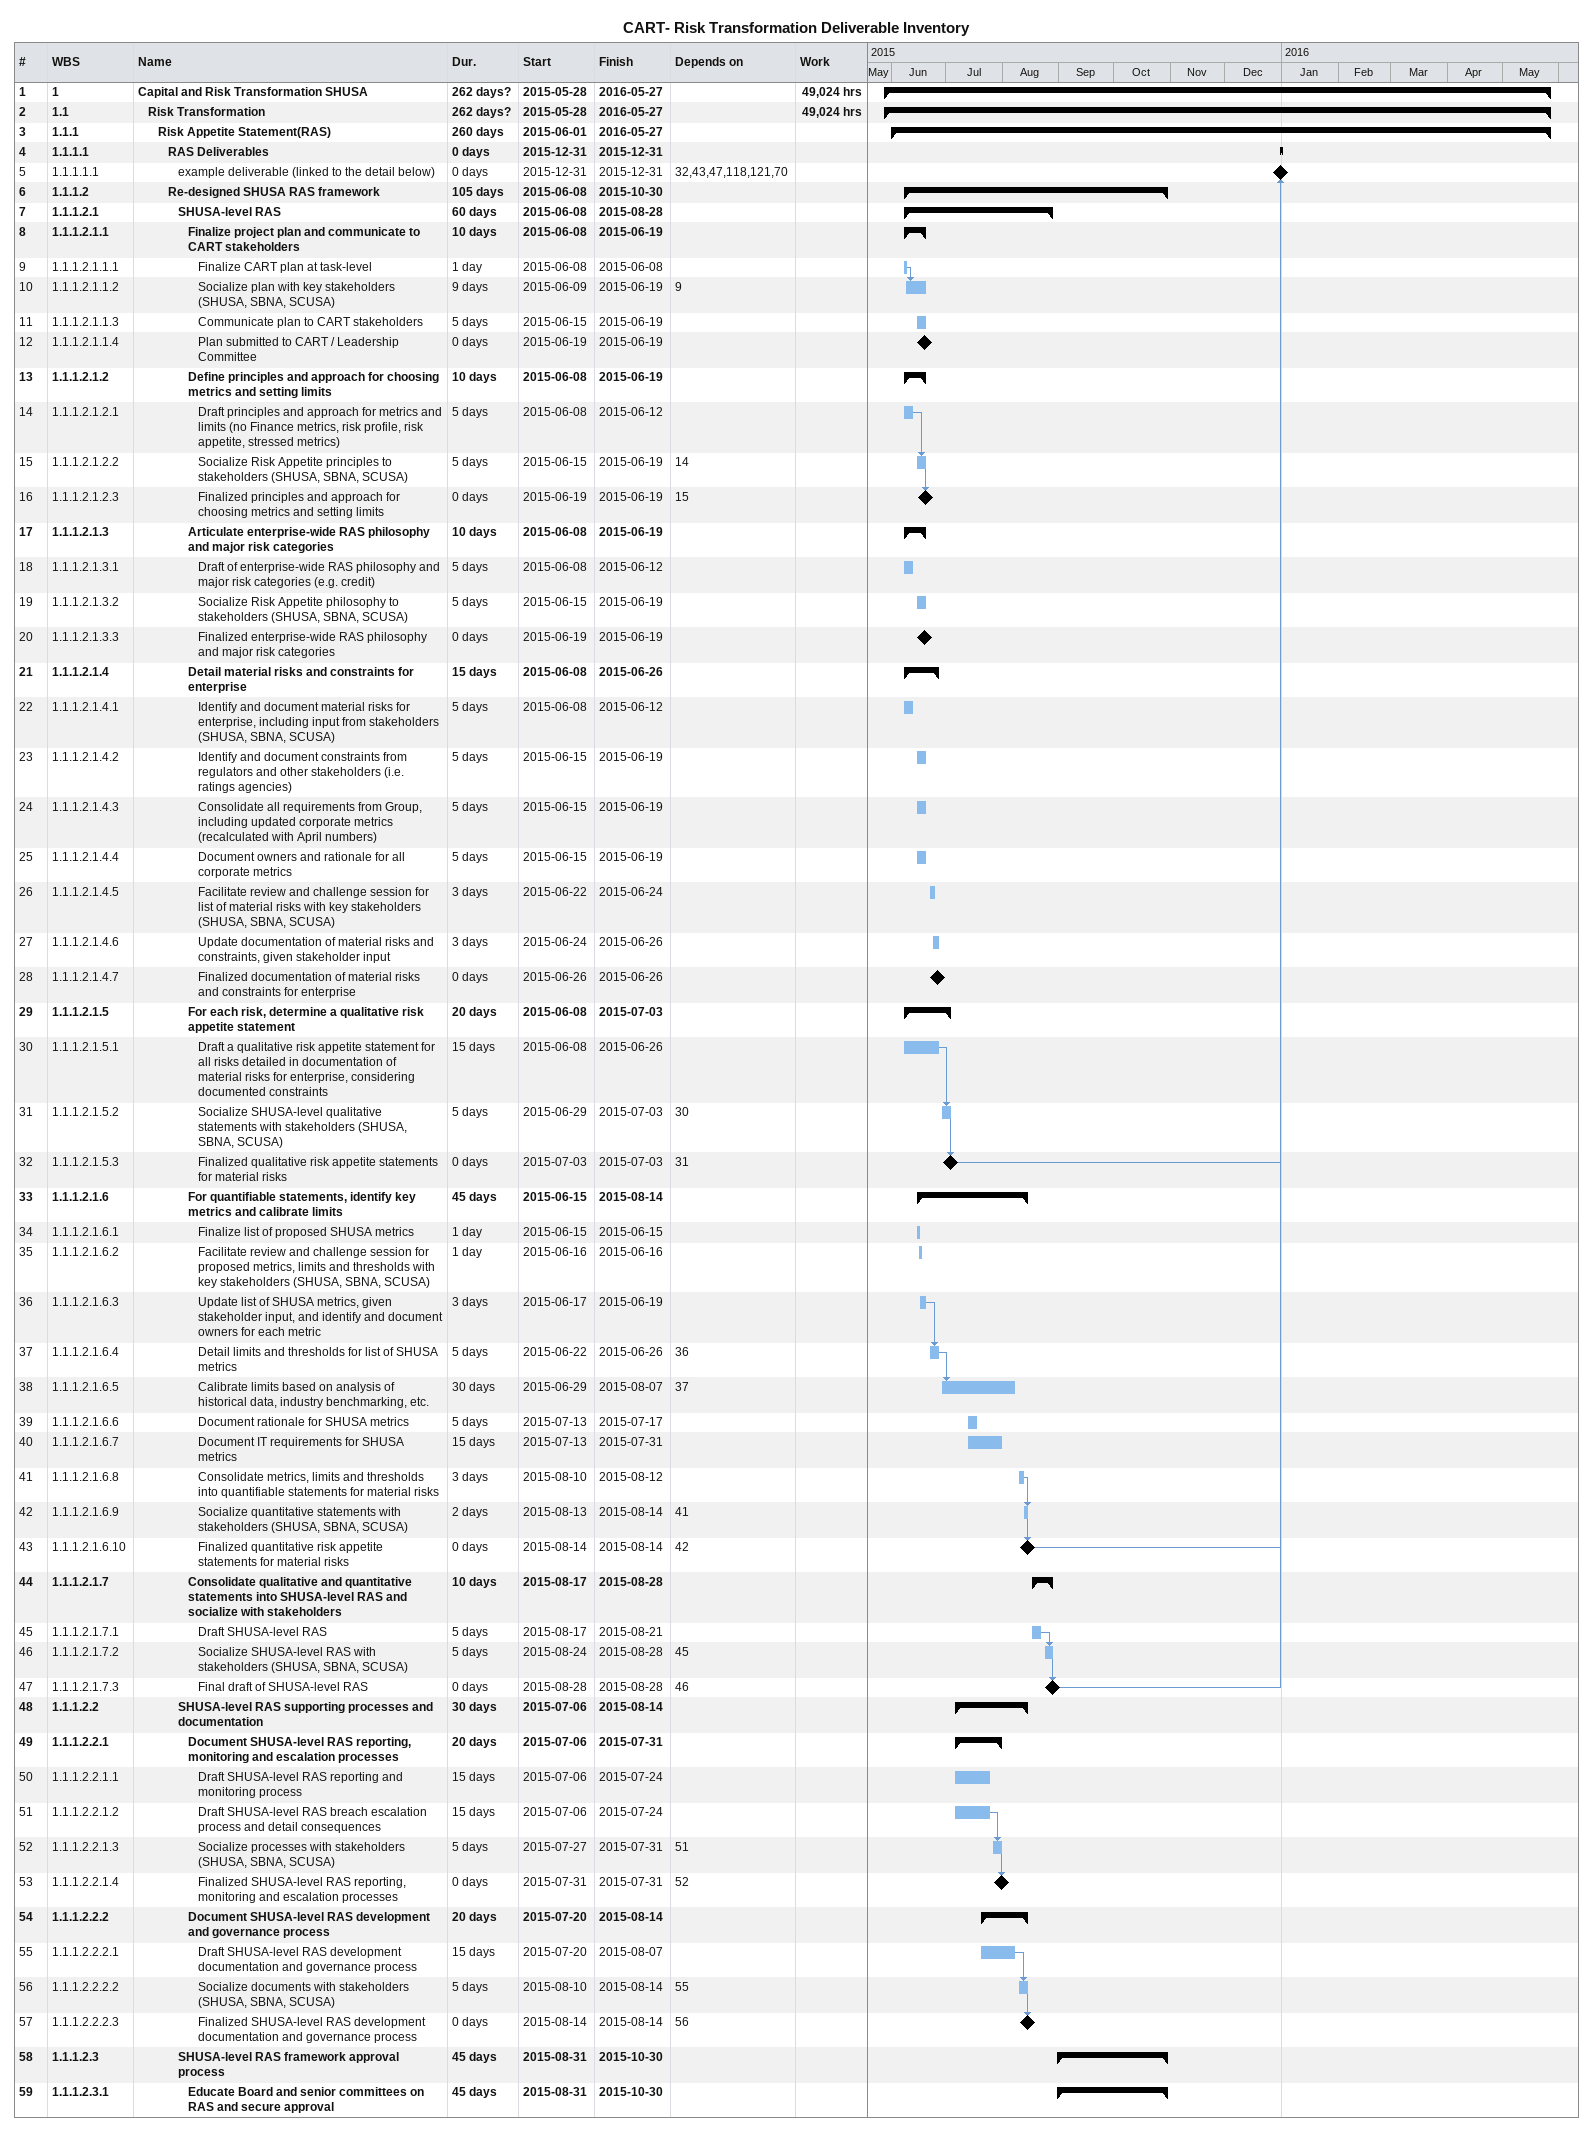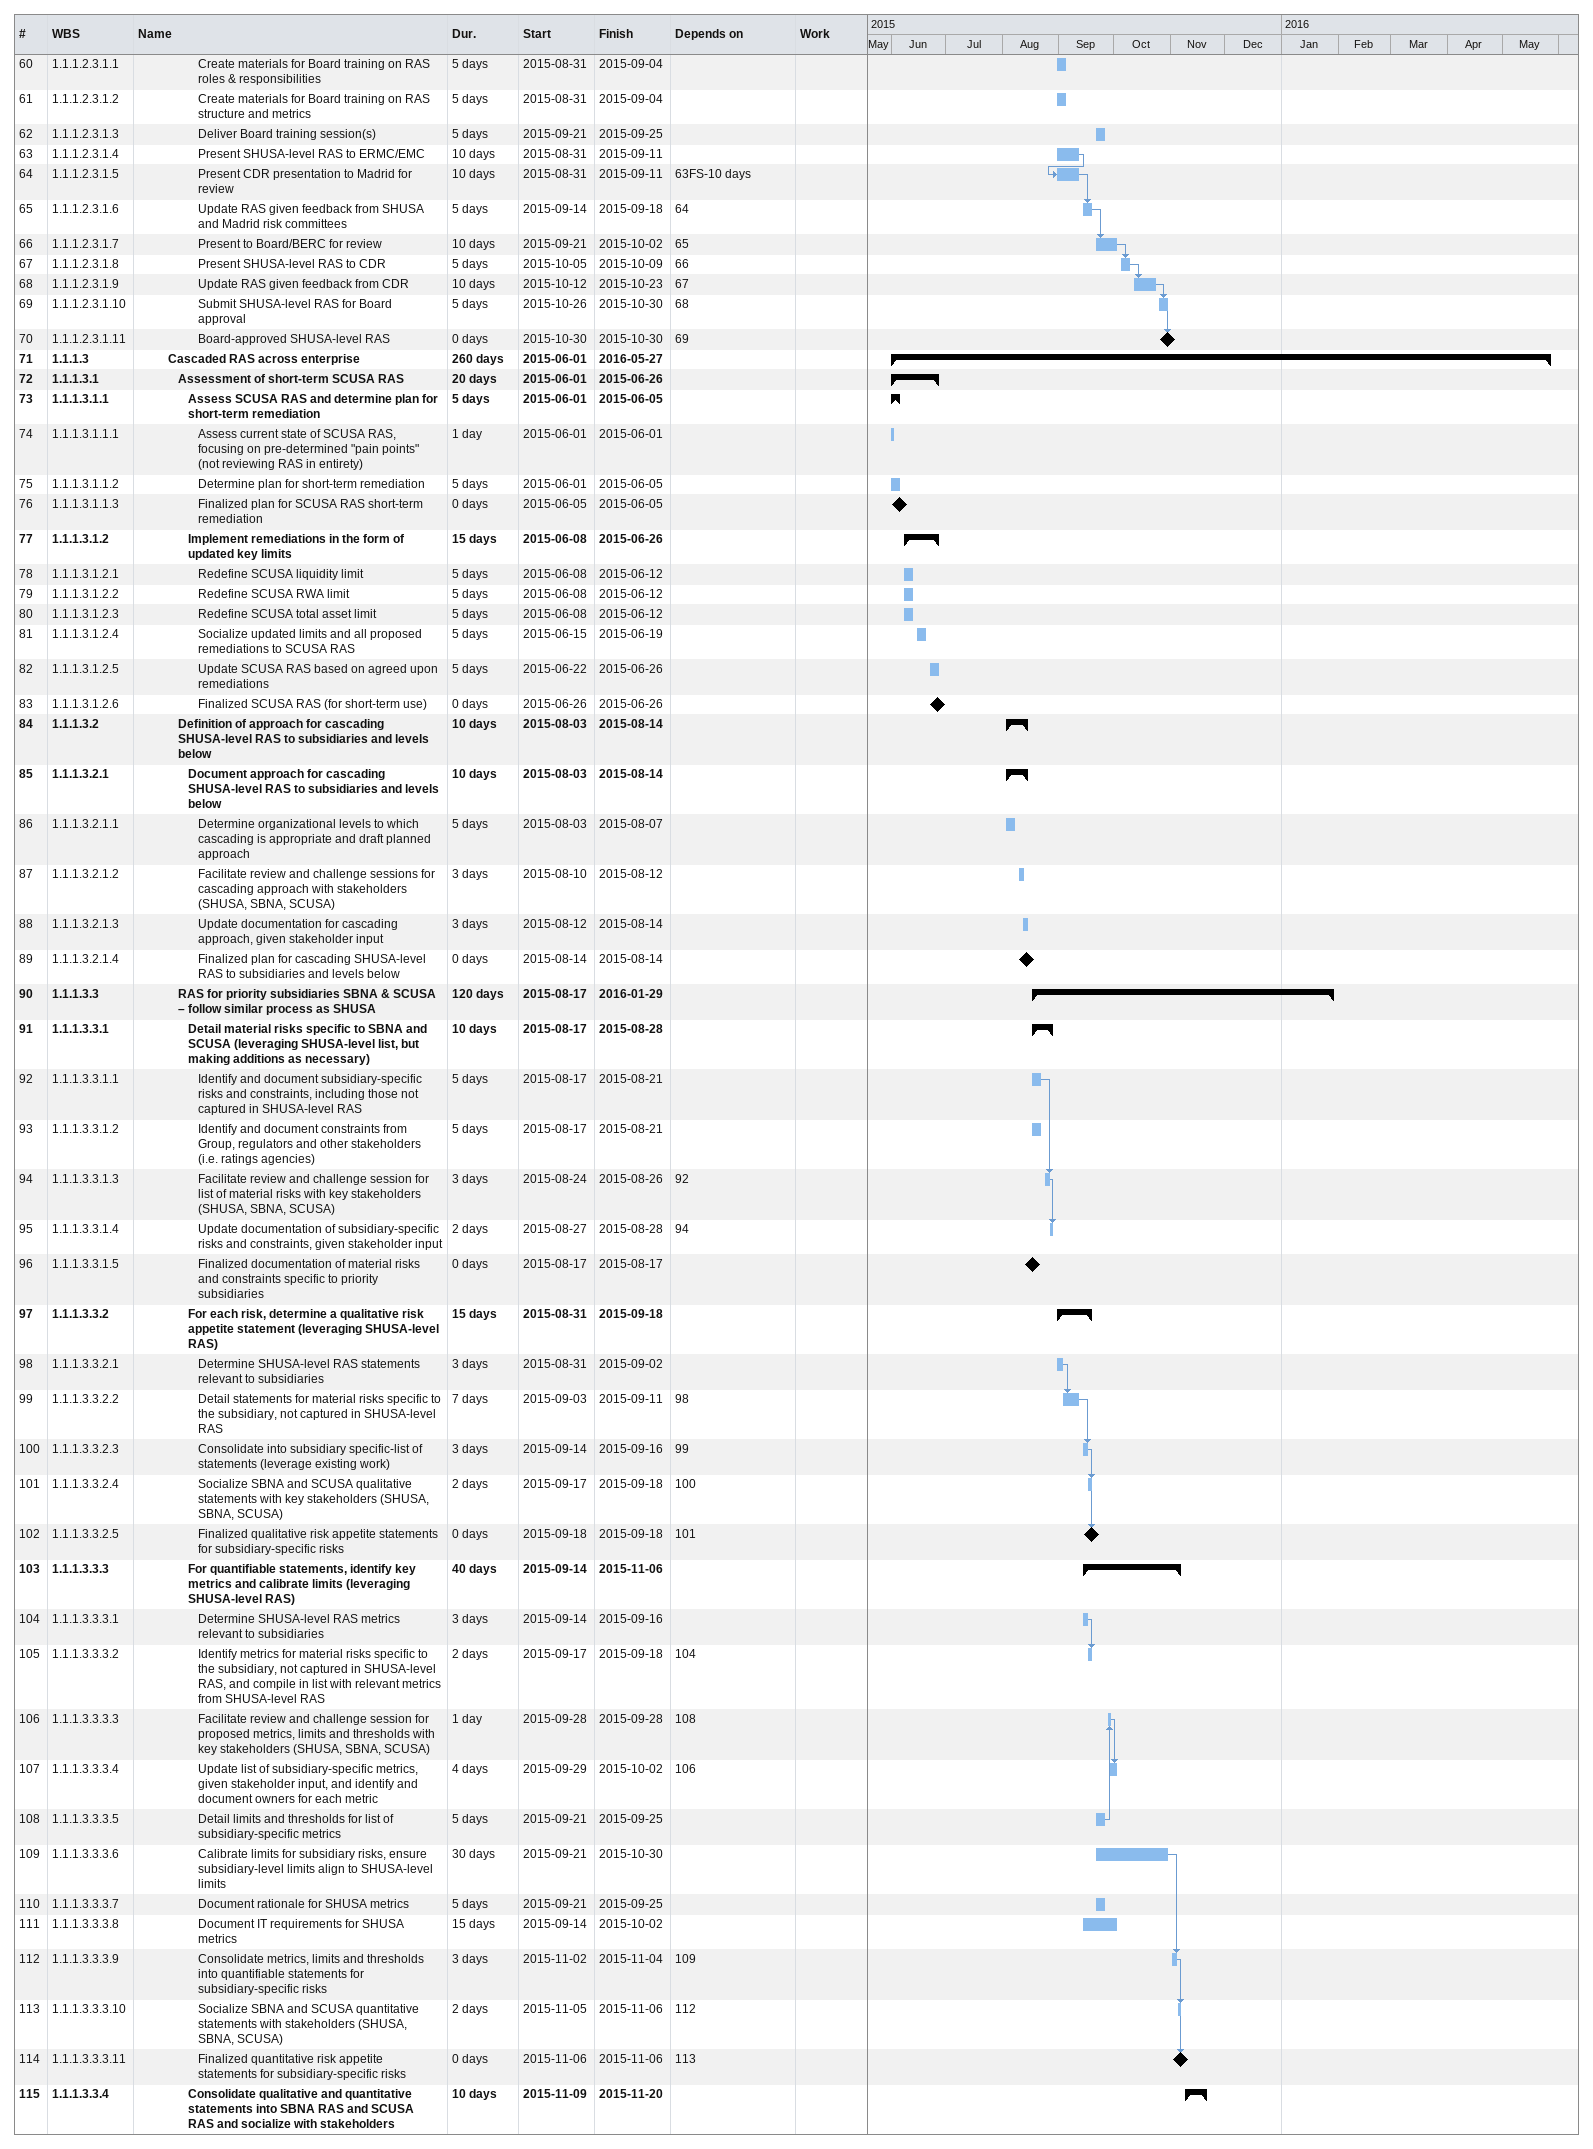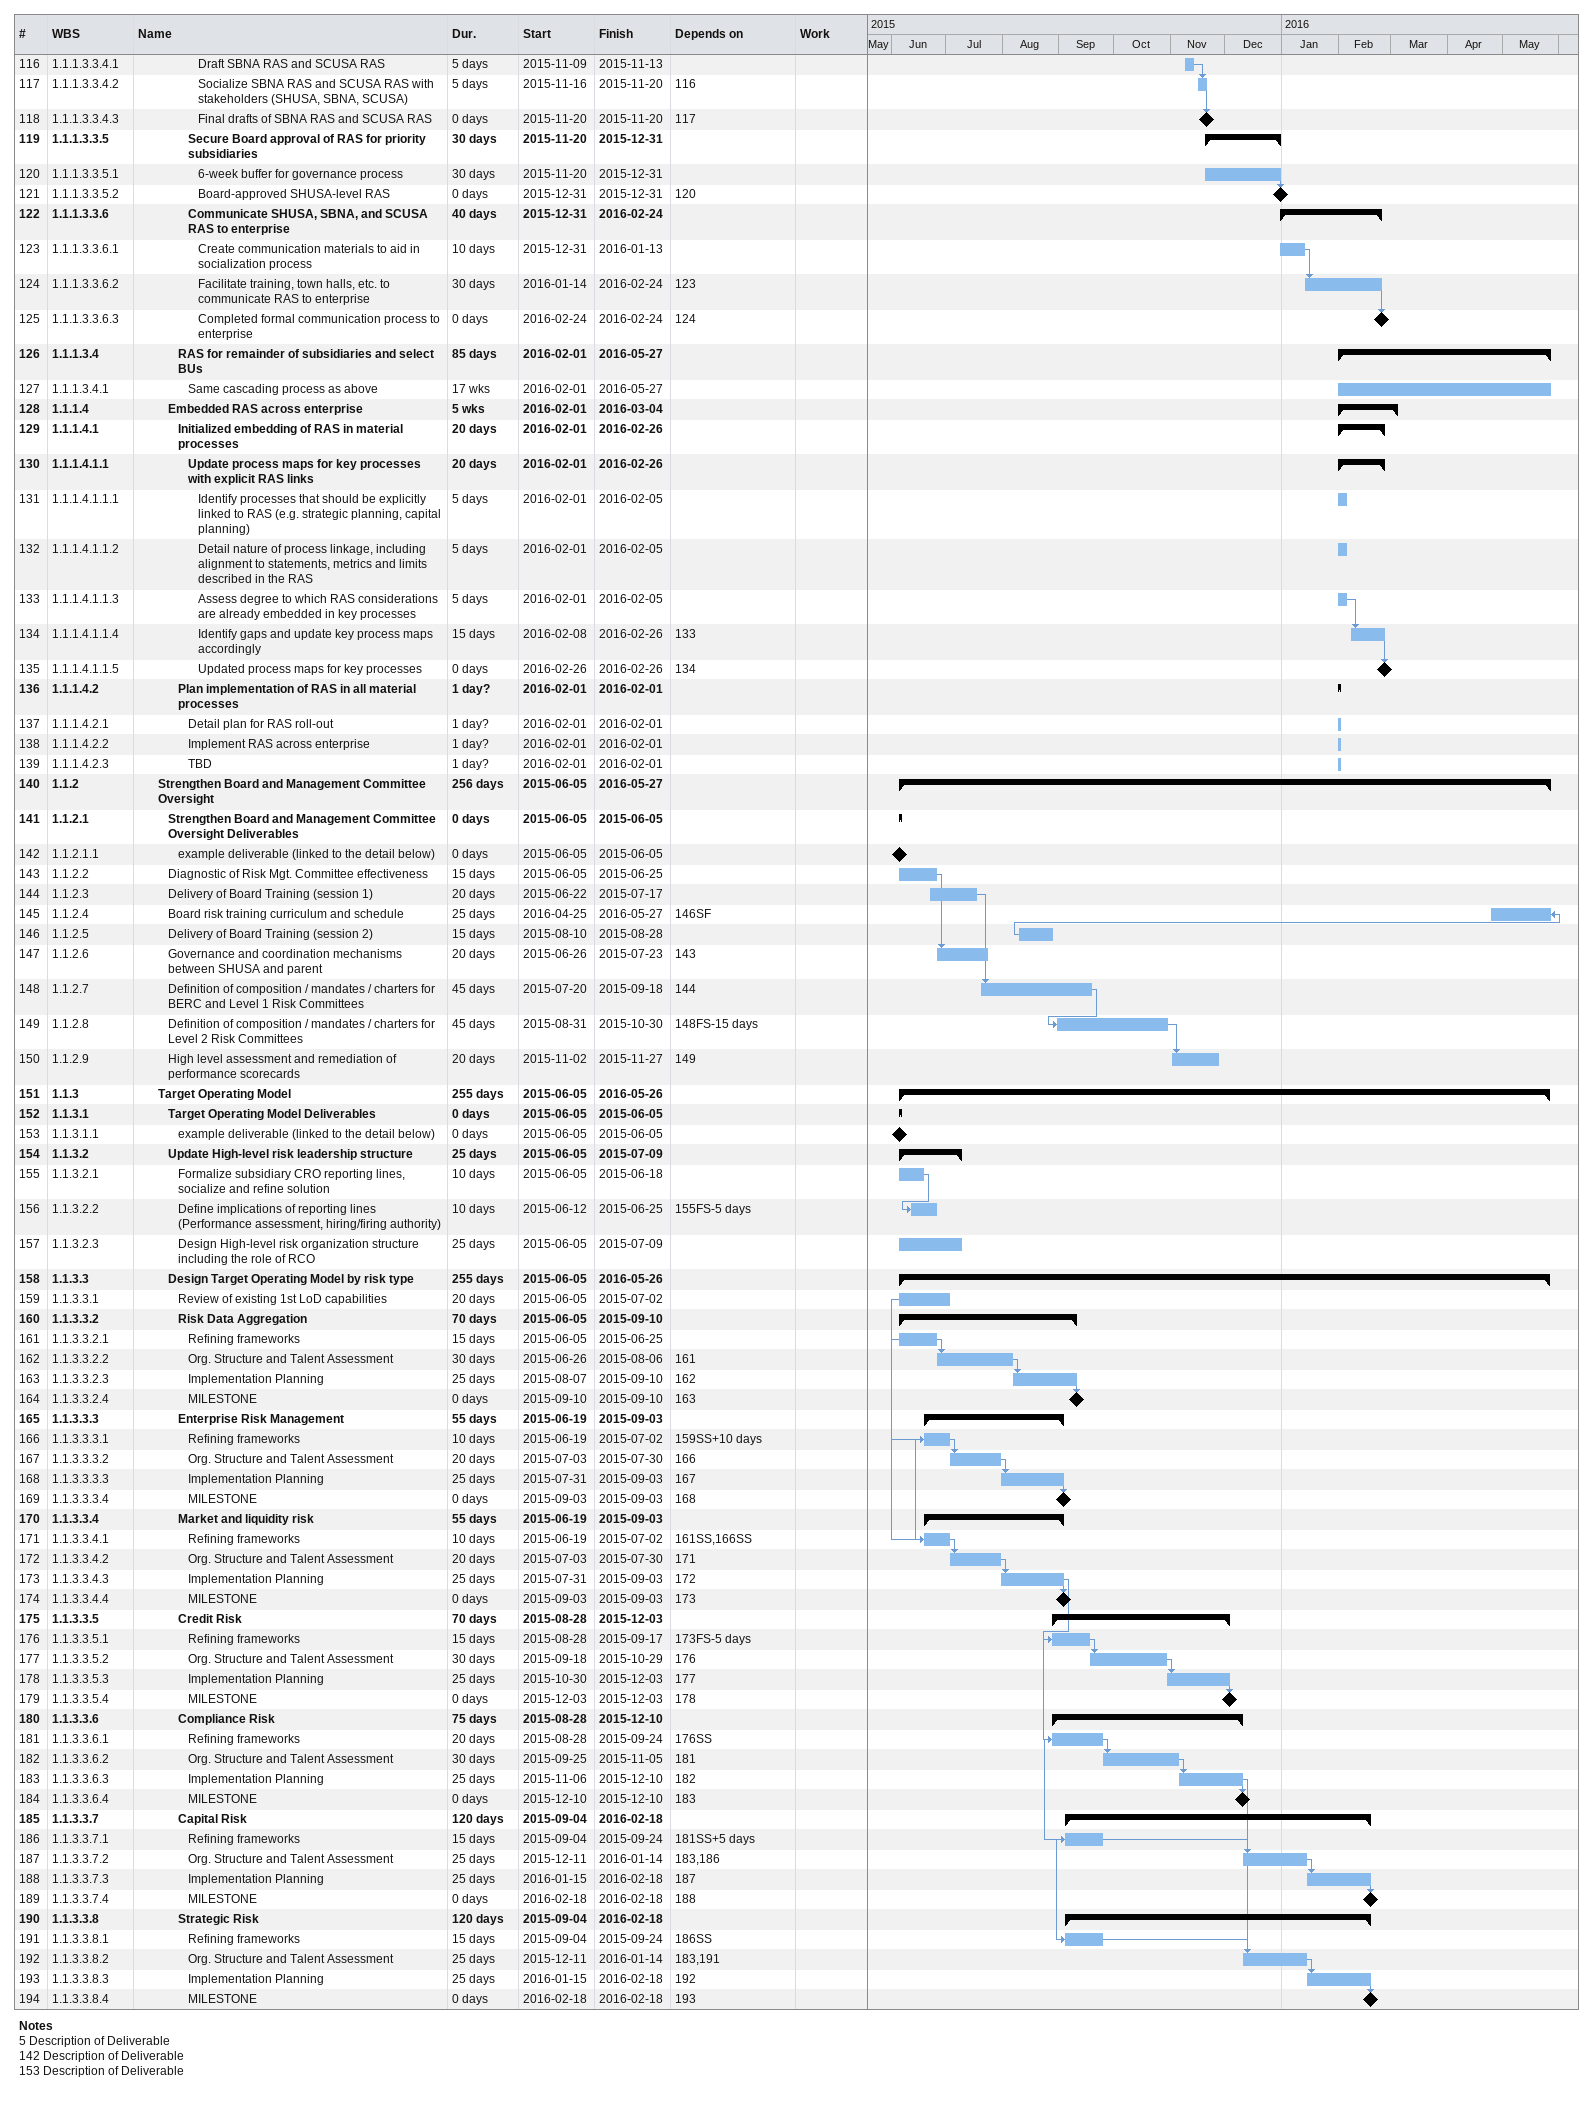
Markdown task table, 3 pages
CART- Risk Transformation Deliverable Inventory

| ID | WBS | Task | Duration | Start | Finish | Predecessors | Work (h) |
|---|---|---|---|---|---|---|---|
| 1 | 1 | **Capital and Risk Transformation SHUSA** | 262d? | 2015-05-28 | 2016-05-27 |  | 49024 |
| 2 | 1.1 | **Risk Transformation** | 262d? | 2015-05-28 | 2016-05-27 |  | 49024 |
| 3 | 1.1.1 | **Risk Appetite Statement(RAS)** | 260d | 2015-06-01 | 2016-05-27 |  |  |
| 4 | 1.1.1.1 | **RAS Deliverables** | 0d | 2015-12-31 | 2015-12-31 |  |  |
| 5 | 1.1.1.1.1 | example deliverable (linked to the detail below) | 0d | 2015-12-31 | 2015-12-31 | 32, 43, 47, 118, 121, 70 |  |
| 6 | 1.1.1.2 | **Re-designed SHUSA RAS framework** | 105d | 2015-06-08 | 2015-10-30 |  |  |
| 7 | 1.1.1.2.1 | **SHUSA-level RAS** | 60d | 2015-06-08 | 2015-08-28 |  |  |
| 8 | 1.1.1.2.1.1 | **Finalize project plan and communicate to CART stakeholders** | 10d | 2015-06-08 | 2015-06-19 |  |  |
| 9 | 1.1.1.2.1.1.1 | Finalize CART plan at task-level | 1d | 2015-06-08 | 2015-06-08 |  |  |
| 10 | 1.1.1.2.1.1.2 | Socialize plan with key stakeholders (SHUSA, SBNA, SCUSA) | 9d | 2015-06-09 | 2015-06-19 | 9 |  |
| 11 | 1.1.1.2.1.1.3 | Communicate plan to CART stakeholders | 5d | 2015-06-15 | 2015-06-19 |  |  |
| 12 | 1.1.1.2.1.1.4 | Plan submitted to CART / Leadership Committee | 0d | 2015-06-19 | 2015-06-19 |  |  |
| 13 | 1.1.1.2.1.2 | **Define principles and approach for choosing metrics and setting limits** | 10d | 2015-06-08 | 2015-06-19 |  |  |
| 14 | 1.1.1.2.1.2.1 | Draft principles and approach for metrics and limits (no Finance metrics, risk profile, risk appetite, stressed metrics) | 5d | 2015-06-08 | 2015-06-12 |  |  |
| 15 | 1.1.1.2.1.2.2 | Socialize Risk Appetite principles to stakeholders (SHUSA, SBNA, SCUSA) | 5d | 2015-06-15 | 2015-06-19 | 14 |  |
| 16 | 1.1.1.2.1.2.3 | Finalized principles and approach for choosing metrics and setting limits | 0d | 2015-06-19 | 2015-06-19 | 15 |  |
| 17 | 1.1.1.2.1.3 | **Articulate enterprise-wide RAS philosophy and major risk categories** | 10d | 2015-06-08 | 2015-06-19 |  |  |
| 18 | 1.1.1.2.1.3.1 | Draft of enterprise-wide RAS philosophy and major risk categories (e.g. credit) | 5d | 2015-06-08 | 2015-06-12 |  |  |
| 19 | 1.1.1.2.1.3.2 | Socialize Risk Appetite philosophy to stakeholders (SHUSA, SBNA, SCUSA) | 5d | 2015-06-15 | 2015-06-19 |  |  |
| 20 | 1.1.1.2.1.3.3 | Finalized enterprise-wide RAS philosophy and major risk categories | 0d | 2015-06-19 | 2015-06-19 |  |  |
| 21 | 1.1.1.2.1.4 | **Detail material risks and constraints for enterprise** | 15d | 2015-06-08 | 2015-06-26 |  |  |
| 22 | 1.1.1.2.1.4.1 | Identify and document material risks for enterprise, including input from stakeholders (SHUSA, SBNA, SCUSA) | 5d | 2015-06-08 | 2015-06-12 |  |  |
| 23 | 1.1.1.2.1.4.2 | Identify and document constraints from regulators and other stakeholders (i.e. ratings agencies) | 5d | 2015-06-15 | 2015-06-19 |  |  |
| 24 | 1.1.1.2.1.4.3 | Consolidate all requirements from Group, including updated corporate metrics (recalculated with April numbers) | 5d | 2015-06-15 | 2015-06-19 |  |  |
| 25 | 1.1.1.2.1.4.4 | Document owners and rationale for all corporate metrics | 5d | 2015-06-15 | 2015-06-19 |  |  |
| 26 | 1.1.1.2.1.4.5 | Facilitate review and challenge session for list of material risks with key stakeholders (SHUSA, SBNA, SCUSA) | 3d | 2015-06-22 | 2015-06-24 |  |  |
| 27 | 1.1.1.2.1.4.6 | Update documentation of material risks and constraints, given stakeholder input | 3d | 2015-06-24 | 2015-06-26 |  |  |
| 28 | 1.1.1.2.1.4.7 | Finalized documentation of material risks and constraints for enterprise | 0d | 2015-06-26 | 2015-06-26 |  |  |
| 29 | 1.1.1.2.1.5 | **For each risk, determine a qualitative risk appetite statement** | 20d | 2015-06-08 | 2015-07-03 |  |  |
| 30 | 1.1.1.2.1.5.1 | Draft a qualitative risk appetite statement for all risks detailed in documentation of material risks for enterprise, considering documented constraints | 15d | 2015-06-08 | 2015-06-26 |  |  |
| 31 | 1.1.1.2.1.5.2 | Socialize SHUSA-level qualitative statements with stakeholders (SHUSA, SBNA, SCUSA) | 5d | 2015-06-29 | 2015-07-03 | 30 |  |
| 32 | 1.1.1.2.1.5.3 | Finalized qualitative risk appetite statements for material risks | 0d | 2015-07-03 | 2015-07-03 | 31 |  |
| 33 | 1.1.1.2.1.6 | **For quantifiable statements, identify key metrics and calibrate limits** | 45d | 2015-06-15 | 2015-08-14 |  |  |
| 34 | 1.1.1.2.1.6.1 | Finalize list of proposed SHUSA metrics | 1d | 2015-06-15 | 2015-06-15 |  |  |
| 35 | 1.1.1.2.1.6.2 | Facilitate review and challenge session for proposed metrics, limits and thresholds with key stakeholders (SHUSA, SBNA, SCUSA) | 1d | 2015-06-16 | 2015-06-16 |  |  |
| 36 | 1.1.1.2.1.6.3 | Update list of SHUSA metrics, given stakeholder input, and identify and document owners for each metric | 3d | 2015-06-17 | 2015-06-19 |  |  |
| 37 | 1.1.1.2.1.6.4 | Detail limits and thresholds for list of SHUSA metrics | 5d | 2015-06-22 | 2015-06-26 | 36 |  |
| 38 | 1.1.1.2.1.6.5 | Calibrate limits based on analysis of historical data, industry benchmarking, etc. | 30d | 2015-06-29 | 2015-08-07 | 37 |  |
| 39 | 1.1.1.2.1.6.6 | Document rationale for SHUSA metrics | 5d | 2015-07-13 | 2015-07-17 |  |  |
| 40 | 1.1.1.2.1.6.7 | Document IT requirements for SHUSA metrics | 15d | 2015-07-13 | 2015-07-31 |  |  |
| 41 | 1.1.1.2.1.6.8 | Consolidate metrics, limits and thresholds into quantifiable statements for material risks | 3d | 2015-08-10 | 2015-08-12 |  |  |
| 42 | 1.1.1.2.1.6.9 | Socialize quantitative statements with stakeholders (SHUSA, SBNA, SCUSA) | 2d | 2015-08-13 | 2015-08-14 | 41 |  |
| 43 | 1.1.1.2.1.6.10 | Finalized quantitative risk appetite statements for material risks | 0d | 2015-08-14 | 2015-08-14 | 42 |  |
| 44 | 1.1.1.2.1.7 | **Consolidate qualitative and quantitative statements into SHUSA-level RAS and socialize with stakeholders** | 10d | 2015-08-17 | 2015-08-28 |  |  |
| 45 | 1.1.1.2.1.7.1 | Draft SHUSA-level RAS | 5d | 2015-08-17 | 2015-08-21 |  |  |
| 46 | 1.1.1.2.1.7.2 | Socialize SHUSA-level RAS with stakeholders (SHUSA, SBNA, SCUSA) | 5d | 2015-08-24 | 2015-08-28 | 45 |  |
| 47 | 1.1.1.2.1.7.3 | Final draft of SHUSA-level RAS | 0d | 2015-08-28 | 2015-08-28 | 46 |  |
| 48 | 1.1.1.2.2 | **SHUSA-level RAS supporting processes and documentation** | 30d | 2015-07-06 | 2015-08-14 |  |  |
| 49 | 1.1.1.2.2.1 | **Document SHUSA-level RAS reporting, monitoring and escalation processes** | 20d | 2015-07-06 | 2015-07-31 |  |  |
| 50 | 1.1.1.2.2.1.1 | Draft SHUSA-level RAS reporting and monitoring process | 15d | 2015-07-06 | 2015-07-24 |  |  |
| 51 | 1.1.1.2.2.1.2 | Draft SHUSA-level RAS breach escalation process and detail consequences | 15d | 2015-07-06 | 2015-07-24 |  |  |
| 52 | 1.1.1.2.2.1.3 | Socialize processes with stakeholders (SHUSA, SBNA, SCUSA) | 5d | 2015-07-27 | 2015-07-31 | 51 |  |
| 53 | 1.1.1.2.2.1.4 | Finalized SHUSA-level RAS reporting, monitoring and escalation processes | 0d | 2015-07-31 | 2015-07-31 | 52 |  |
| 54 | 1.1.1.2.2.2 | **Document SHUSA-level RAS development and governance process** | 20d | 2015-07-20 | 2015-08-14 |  |  |
| 55 | 1.1.1.2.2.2.1 | Draft SHUSA-level RAS development documentation and governance process | 15d | 2015-07-20 | 2015-08-07 |  |  |
| 56 | 1.1.1.2.2.2.2 | Socialize documents with stakeholders (SHUSA, SBNA, SCUSA) | 5d | 2015-08-10 | 2015-08-14 | 55 |  |
| 57 | 1.1.1.2.2.2.3 | Finalized SHUSA-level RAS development documentation and governance process | 0d | 2015-08-14 | 2015-08-14 | 56 |  |
| 58 | 1.1.1.2.3 | **SHUSA-level RAS framework approval process** | 45d | 2015-08-31 | 2015-10-30 |  |  |
| 59 | 1.1.1.2.3.1 | **Educate Board and senior committees on RAS and secure approval** | 45d | 2015-08-31 | 2015-10-30 |  |  |
| 60 | 1.1.1.2.3.1.1 | Create materials for Board training on RAS roles & responsibilities | 5d | 2015-08-31 | 2015-09-04 |  |  |
| 61 | 1.1.1.2.3.1.2 | Create materials for Board training on RAS structure and metrics | 5d | 2015-08-31 | 2015-09-04 |  |  |
| 62 | 1.1.1.2.3.1.3 | Deliver Board training session(s) | 5d | 2015-09-21 | 2015-09-25 |  |  |
| 63 | 1.1.1.2.3.1.4 | Present SHUSA-level RAS to ERMC/EMC | 10d | 2015-08-31 | 2015-09-11 |  |  |
| 64 | 1.1.1.2.3.1.5 | Present CDR presentation to Madrid for review | 10d | 2015-08-31 | 2015-09-11 | 63FS-10d |  |
| 65 | 1.1.1.2.3.1.6 | Update RAS given feedback from SHUSA and Madrid risk committees | 5d | 2015-09-14 | 2015-09-18 | 64 |  |
| 66 | 1.1.1.2.3.1.7 | Present to Board/BERC for review | 10d | 2015-09-21 | 2015-10-02 | 65 |  |
| 67 | 1.1.1.2.3.1.8 | Present SHUSA-level RAS to CDR | 5d | 2015-10-05 | 2015-10-09 | 66 |  |
| 68 | 1.1.1.2.3.1.9 | Update RAS given feedback from CDR | 10d | 2015-10-12 | 2015-10-23 | 67 |  |
| 69 | 1.1.1.2.3.1.10 | Submit SHUSA-level RAS for Board approval | 5d | 2015-10-26 | 2015-10-30 | 68 |  |
| 70 | 1.1.1.2.3.1.11 | Board-approved SHUSA-level RAS | 0d | 2015-10-30 | 2015-10-30 | 69 |  |
| 71 | 1.1.1.3 | **Cascaded RAS across enterprise** | 260d | 2015-06-01 | 2016-05-27 |  |  |
| 72 | 1.1.1.3.1 | **Assessment of short-term SCUSA RAS** | 20d | 2015-06-01 | 2015-06-26 |  |  |
| 73 | 1.1.1.3.1.1 | **Assess SCUSA RAS and determine plan for short-term remediation** | 5d | 2015-06-01 | 2015-06-05 |  |  |
| 74 | 1.1.1.3.1.1.1 | Assess current state of SCUSA RAS, focusing on pre-determined "pain points" (not reviewing RAS in entirety) | 1d | 2015-06-01 | 2015-06-01 |  |  |
| 75 | 1.1.1.3.1.1.2 | Determine plan for short-term remediation | 5d | 2015-06-01 | 2015-06-05 |  |  |
| 76 | 1.1.1.3.1.1.3 | Finalized plan for SCUSA RAS short-term remediation | 0d | 2015-06-05 | 2015-06-05 |  |  |
| 77 | 1.1.1.3.1.2 | **Implement remediations in the form of updated key limits** | 15d | 2015-06-08 | 2015-06-26 |  |  |
| 78 | 1.1.1.3.1.2.1 | Redefine SCUSA liquidity limit | 5d | 2015-06-08 | 2015-06-12 |  |  |
| 79 | 1.1.1.3.1.2.2 | Redefine SCUSA RWA limit | 5d | 2015-06-08 | 2015-06-12 |  |  |
| 80 | 1.1.1.3.1.2.3 | Redefine SCUSA total asset limit | 5d | 2015-06-08 | 2015-06-12 |  |  |
| 81 | 1.1.1.3.1.2.4 | Socialize updated limits and all proposed remediations to SCUSA RAS | 5d | 2015-06-15 | 2015-06-19 |  |  |
| 82 | 1.1.1.3.1.2.5 | Update SCUSA RAS based on agreed upon remediations | 5d | 2015-06-22 | 2015-06-26 |  |  |
| 83 | 1.1.1.3.1.2.6 | Finalized SCUSA RAS (for short-term use) | 0d | 2015-06-26 | 2015-06-26 |  |  |
| 84 | 1.1.1.3.2 | **Definition of approach for cascading SHUSA-level RAS to subsidiaries and levels below** | 10d | 2015-08-03 | 2015-08-14 |  |  |
| 85 | 1.1.1.3.2.1 | **Document approach for cascading SHUSA-level RAS to subsidiaries and levels below** | 10d | 2015-08-03 | 2015-08-14 |  |  |
| 86 | 1.1.1.3.2.1.1 | Determine organizational levels to which cascading is appropriate and draft planned approach | 5d | 2015-08-03 | 2015-08-07 |  |  |
| 87 | 1.1.1.3.2.1.2 | Facilitate review and challenge sessions for cascading approach with stakeholders (SHUSA, SBNA, SCUSA) | 3d | 2015-08-10 | 2015-08-12 |  |  |
| 88 | 1.1.1.3.2.1.3 | Update documentation for cascading approach, given stakeholder input | 3d | 2015-08-12 | 2015-08-14 |  |  |
| 89 | 1.1.1.3.2.1.4 | Finalized plan for cascading SHUSA-level RAS to subsidiaries and levels below | 0d | 2015-08-14 | 2015-08-14 |  |  |
| 90 | 1.1.1.3.3 | **RAS for priority subsidiaries SBNA & SCUSA – follow similar process as SHUSA** | 120d | 2015-08-17 | 2016-01-29 |  |  |
| 91 | 1.1.1.3.3.1 | **Detail material risks specific to SBNA and SCUSA (leveraging SHUSA-level list, but making additions as necessary)** | 10d | 2015-08-17 | 2015-08-28 |  |  |
| 92 | 1.1.1.3.3.1.1 | Identify and document subsidiary-specific risks and constraints, including those not captured in SHUSA-level RAS | 5d | 2015-08-17 | 2015-08-21 |  |  |
| 93 | 1.1.1.3.3.1.2 | Identify and document constraints from Group, regulators and other stakeholders (i.e. ratings agencies) | 5d | 2015-08-17 | 2015-08-21 |  |  |
| 94 | 1.1.1.3.3.1.3 | Facilitate review and challenge session for list of material risks with key stakeholders (SHUSA, SBNA, SCUSA) | 3d | 2015-08-24 | 2015-08-26 | 92 |  |
| 95 | 1.1.1.3.3.1.4 | Update documentation of subsidiary-specific risks and constraints, given stakeholder input | 2d | 2015-08-27 | 2015-08-28 | 94 |  |
| 96 | 1.1.1.3.3.1.5 | Finalized documentation of material risks and constraints specific to priority subsidiaries | 0d | 2015-08-17 | 2015-08-17 |  |  |
| 97 | 1.1.1.3.3.2 | **For each risk, determine a qualitative risk appetite statement (leveraging SHUSA-level RAS)** | 15d | 2015-08-31 | 2015-09-18 |  |  |
| 98 | 1.1.1.3.3.2.1 | Determine SHUSA-level RAS statements relevant to subsidiaries | 3d | 2015-08-31 | 2015-09-02 |  |  |
| 99 | 1.1.1.3.3.2.2 | Detail statements for material risks specific to the subsidiary, not captured in SHUSA-level RAS | 7d | 2015-09-03 | 2015-09-11 | 98 |  |
| 100 | 1.1.1.3.3.2.3 | Consolidate into subsidiary specific-list of statements (leverage existing work) | 3d | 2015-09-14 | 2015-09-16 | 99 |  |
| 101 | 1.1.1.3.3.2.4 | Socialize SBNA and SCUSA qualitative statements with key stakeholders (SHUSA, SBNA, SCUSA) | 2d | 2015-09-17 | 2015-09-18 | 100 |  |
| 102 | 1.1.1.3.3.2.5 | Finalized qualitative risk appetite statements for subsidiary-specific risks | 0d | 2015-09-18 | 2015-09-18 | 101 |  |
| 103 | 1.1.1.3.3.3 | **For quantifiable statements, identify key metrics and calibrate limits (leveraging SHUSA-level RAS)** | 40d | 2015-09-14 | 2015-11-06 |  |  |
| 104 | 1.1.1.3.3.3.1 | Determine SHUSA-level RAS metrics relevant to subsidiaries | 3d | 2015-09-14 | 2015-09-16 |  |  |
| 105 | 1.1.1.3.3.3.2 | Identify metrics for material risks specific to the subsidiary, not captured in SHUSA-level RAS, and compile in list with relevant metrics from SHUSA-level RAS | 2d | 2015-09-17 | 2015-09-18 | 104 |  |
| 106 | 1.1.1.3.3.3.3 | Facilitate review and challenge session for proposed metrics, limits and thresholds with key stakeholders (SHUSA, SBNA, SCUSA) | 1d | 2015-09-28 | 2015-09-28 | 108 |  |
| 107 | 1.1.1.3.3.3.4 | Update list of subsidiary-specific metrics, given stakeholder input, and identify and document owners for each metric | 4d | 2015-09-29 | 2015-10-02 | 106 |  |
| 108 | 1.1.1.3.3.3.5 | Detail limits and thresholds for list of subsidiary-specific metrics | 5d | 2015-09-21 | 2015-09-25 |  |  |
| 109 | 1.1.1.3.3.3.6 | Calibrate limits for subsidiary risks, ensure subsidiary-level limits align to SHUSA-level limits | 30d | 2015-09-21 | 2015-10-30 |  |  |
| 110 | 1.1.1.3.3.3.7 | Document rationale for SHUSA metrics | 5d | 2015-09-21 | 2015-09-25 |  |  |
| 111 | 1.1.1.3.3.3.8 | Document IT requirements for SHUSA metrics | 15d | 2015-09-14 | 2015-10-02 |  |  |
| 112 | 1.1.1.3.3.3.9 | Consolidate metrics, limits and thresholds into quantifiable statements for subsidiary-specific risks | 3d | 2015-11-02 | 2015-11-04 | 109 |  |
| 113 | 1.1.1.3.3.3.10 | Socialize SBNA and SCUSA quantitative statements with stakeholders (SHUSA, SBNA, SCUSA) | 2d | 2015-11-05 | 2015-11-06 | 112 |  |
| 114 | 1.1.1.3.3.3.11 | Finalized quantitative risk appetite statements for subsidiary-specific risks | 0d | 2015-11-06 | 2015-11-06 | 113 |  |
| 115 | 1.1.1.3.3.4 | **Consolidate qualitative and quantitative statements into SBNA RAS and SCUSA RAS and socialize with stakeholders** | 10d | 2015-11-09 | 2015-11-20 |  |  |
| 116 | 1.1.1.3.3.4.1 | Draft SBNA RAS and SCUSA RAS | 5d | 2015-11-09 | 2015-11-13 |  |  |
| 117 | 1.1.1.3.3.4.2 | Socialize SBNA RAS and SCUSA RAS with stakeholders (SHUSA, SBNA, SCUSA) | 5d | 2015-11-16 | 2015-11-20 | 116 |  |
| 118 | 1.1.1.3.3.4.3 | Final drafts of SBNA RAS and SCUSA RAS | 0d | 2015-11-20 | 2015-11-20 | 117 |  |
| 119 | 1.1.1.3.3.5 | **Secure Board approval of RAS for priority subsidiaries** | 30d | 2015-11-20 | 2015-12-31 |  |  |
| 120 | 1.1.1.3.3.5.1 | 6-week buffer for governance process | 30d | 2015-11-20 | 2015-12-31 |  |  |
| 121 | 1.1.1.3.3.5.2 | Board-approved SHUSA-level RAS | 0d | 2015-12-31 | 2015-12-31 | 120 |  |
| 122 | 1.1.1.3.3.6 | **Communicate SHUSA, SBNA, and SCUSA RAS to enterprise** | 40d | 2015-12-31 | 2016-02-24 |  |  |
| 123 | 1.1.1.3.3.6.1 | Create communication materials to aid in socialization process | 10d | 2015-12-31 | 2016-01-13 |  |  |
| 124 | 1.1.1.3.3.6.2 | Facilitate training, town halls, etc. to communicate RAS to enterprise | 30d | 2016-01-14 | 2016-02-24 | 123 |  |
| 125 | 1.1.1.3.3.6.3 | Completed formal communication process to enterprise | 0d | 2016-02-24 | 2016-02-24 | 124 |  |
| 126 | 1.1.1.3.4 | **RAS for remainder of subsidiaries and select BUs** | 85d | 2016-02-01 | 2016-05-27 |  |  |
| 127 | 1.1.1.3.4.1 | Same cascading process as above | 17w | 2016-02-01 | 2016-05-27 |  |  |
| 128 | 1.1.1.4 | **Embedded RAS across enterprise** | 5w | 2016-02-01 | 2016-03-04 |  |  |
| 129 | 1.1.1.4.1 | **Initialized embedding of RAS in material processes** | 20d | 2016-02-01 | 2016-02-26 |  |  |
| 130 | 1.1.1.4.1.1 | **Update process maps for key processes with explicit RAS links** | 20d | 2016-02-01 | 2016-02-26 |  |  |
| 131 | 1.1.1.4.1.1.1 | Identify processes that should be explicitly linked to RAS (e.g. strategic planning, capital planning) | 5d | 2016-02-01 | 2016-02-05 |  |  |
| 132 | 1.1.1.4.1.1.2 | Detail nature of process linkage, including alignment to statements, metrics and limits described in the RAS | 5d | 2016-02-01 | 2016-02-05 |  |  |
| 133 | 1.1.1.4.1.1.3 | Assess degree to which RAS considerations are already embedded in key processes | 5d | 2016-02-01 | 2016-02-05 |  |  |
| 134 | 1.1.1.4.1.1.4 | Identify gaps and update key process maps accordingly | 15d | 2016-02-08 | 2016-02-26 | 133 |  |
| 135 | 1.1.1.4.1.1.5 | Updated process maps for key processes | 0d | 2016-02-26 | 2016-02-26 | 134 |  |
| 136 | 1.1.1.4.2 | **Plan implementation of RAS in all material processes** | 1d? | 2016-02-01 | 2016-02-01 |  |  |
| 137 | 1.1.1.4.2.1 | Detail plan for RAS roll-out | 1d? | 2016-02-01 | 2016-02-01 |  |  |
| 138 | 1.1.1.4.2.2 | Implement RAS across enterprise | 1d? | 2016-02-01 | 2016-02-01 |  |  |
| 139 | 1.1.1.4.2.3 | TBD | 1d? | 2016-02-01 | 2016-02-01 |  |  |
| 140 | 1.1.2 | **Strengthen Board and Management Committee Oversight** | 256d | 2015-06-05 | 2016-05-27 |  |  |
| 141 | 1.1.2.1 | **Strengthen Board and Management Committee Oversight Deliverables** | 0d | 2015-06-05 | 2015-06-05 |  |  |
| 142 | 1.1.2.1.1 | example deliverable (linked to the detail below) | 0d | 2015-06-05 | 2015-06-05 |  |  |
| 143 | 1.1.2.2 | Diagnostic of Risk Mgt. Committee effectiveness | 15d | 2015-06-05 | 2015-06-25 |  |  |
| 144 | 1.1.2.3 | Delivery of Board Training (session 1) | 20d | 2015-06-22 | 2015-07-17 |  |  |
| 145 | 1.1.2.4 | Board risk training curriculum and schedule | 25d | 2016-04-25 | 2016-05-27 | 146SF |  |
| 146 | 1.1.2.5 | Delivery of Board Training (session 2) | 15d | 2015-08-10 | 2015-08-28 |  |  |
| 147 | 1.1.2.6 | Governance and coordination mechanisms between SHUSA and parent | 20d | 2015-06-26 | 2015-07-23 | 143 |  |
| 148 | 1.1.2.7 | Definition of composition / mandates / charters for BERC and Level 1 Risk Committees | 45d | 2015-07-20 | 2015-09-18 | 144 |  |
| 149 | 1.1.2.8 | Definition of composition / mandates / charters for Level 2 Risk Committees | 45d | 2015-08-31 | 2015-10-30 | 148FS-15d |  |
| 150 | 1.1.2.9 | High level assessment and remediation of performance scorecards | 20d | 2015-11-02 | 2015-11-27 | 149 |  |
| 151 | 1.1.3 | **Target Operating Model** | 255d | 2015-06-05 | 2016-05-26 |  |  |
| 152 | 1.1.3.1 | **Target Operating Model Deliverables** | 0d | 2015-06-05 | 2015-06-05 |  |  |
| 153 | 1.1.3.1.1 | example deliverable (linked to the detail below) | 0d | 2015-06-05 | 2015-06-05 |  |  |
| 154 | 1.1.3.2 | **Update High-level risk leadership structure** | 25d | 2015-06-05 | 2015-07-09 |  |  |
| 155 | 1.1.3.2.1 | Formalize subsidiary CRO reporting lines, socialize and refine solution | 10d | 2015-06-05 | 2015-06-18 |  |  |
| 156 | 1.1.3.2.2 | Define implications of reporting lines (Performance assessment, hiring/firing authority) | 10d | 2015-06-12 | 2015-06-25 | 155FS-5d |  |
| 157 | 1.1.3.2.3 | Design High-level risk organization structure including the role of RCO | 25d | 2015-06-05 | 2015-07-09 |  |  |
| 158 | 1.1.3.3 | **Design Target Operating Model by risk type** | 255d | 2015-06-05 | 2016-05-26 |  |  |
| 159 | 1.1.3.3.1 | Review of existing 1st LoD capabilities | 20d | 2015-06-05 | 2015-07-02 |  |  |
| 160 | 1.1.3.3.2 | **Risk Data Aggregation** | 70d | 2015-06-05 | 2015-09-10 |  |  |
| 161 | 1.1.3.3.2.1 | Refining frameworks | 15d | 2015-06-05 | 2015-06-25 |  |  |
| 162 | 1.1.3.3.2.2 | Org. Structure and Talent Assessment | 30d | 2015-06-26 | 2015-08-06 | 161 |  |
| 163 | 1.1.3.3.2.3 | Implementation Planning | 25d | 2015-08-07 | 2015-09-10 | 162 |  |
| 164 | 1.1.3.3.2.4 | MILESTONE | 0d | 2015-09-10 | 2015-09-10 | 163 |  |
| 165 | 1.1.3.3.3 | **Enterprise Risk Management** | 55d | 2015-06-19 | 2015-09-03 |  |  |
| 166 | 1.1.3.3.3.1 | Refining frameworks | 10d | 2015-06-19 | 2015-07-02 | 159SS+10d |  |
| 167 | 1.1.3.3.3.2 | Org. Structure and Talent Assessment | 20d | 2015-07-03 | 2015-07-30 | 166 |  |
| 168 | 1.1.3.3.3.3 | Implementation Planning | 25d | 2015-07-31 | 2015-09-03 | 167 |  |
| 169 | 1.1.3.3.3.4 | MILESTONE | 0d | 2015-09-03 | 2015-09-03 | 168 |  |
| 170 | 1.1.3.3.4 | **Market and liquidity risk** | 55d | 2015-06-19 | 2015-09-03 |  |  |
| 171 | 1.1.3.3.4.1 | Refining frameworks | 10d | 2015-06-19 | 2015-07-02 | 161SS, 166SS |  |
| 172 | 1.1.3.3.4.2 | Org. Structure and Talent Assessment | 20d | 2015-07-03 | 2015-07-30 | 171 |  |
| 173 | 1.1.3.3.4.3 | Implementation Planning | 25d | 2015-07-31 | 2015-09-03 | 172 |  |
| 174 | 1.1.3.3.4.4 | MILESTONE | 0d | 2015-09-03 | 2015-09-03 | 173 |  |
| 175 | 1.1.3.3.5 | **Credit Risk** | 70d | 2015-08-28 | 2015-12-03 |  |  |
| 176 | 1.1.3.3.5.1 | Refining frameworks | 15d | 2015-08-28 | 2015-09-17 | 173FS-5d |  |
| 177 | 1.1.3.3.5.2 | Org. Structure and Talent Assessment | 30d | 2015-09-18 | 2015-10-29 | 176 |  |
| 178 | 1.1.3.3.5.3 | Implementation Planning | 25d | 2015-10-30 | 2015-12-03 | 177 |  |
| 179 | 1.1.3.3.5.4 | MILESTONE | 0d | 2015-12-03 | 2015-12-03 | 178 |  |
| 180 | 1.1.3.3.6 | **Compliance Risk** | 75d | 2015-08-28 | 2015-12-10 |  |  |
| 181 | 1.1.3.3.6.1 | Refining frameworks | 20d | 2015-08-28 | 2015-09-24 | 176SS |  |
| 182 | 1.1.3.3.6.2 | Org. Structure and Talent Assessment | 30d | 2015-09-25 | 2015-11-05 | 181 |  |
| 183 | 1.1.3.3.6.3 | Implementation Planning | 25d | 2015-11-06 | 2015-12-10 | 182 |  |
| 184 | 1.1.3.3.6.4 | MILESTONE | 0d | 2015-12-10 | 2015-12-10 | 183 |  |
| 185 | 1.1.3.3.7 | **Capital Risk** | 120d | 2015-09-04 | 2016-02-18 |  |  |
| 186 | 1.1.3.3.7.1 | Refining frameworks | 15d | 2015-09-04 | 2015-09-24 | 181SS+5d |  |
| 187 | 1.1.3.3.7.2 | Org. Structure and Talent Assessment | 25d | 2015-12-11 | 2016-01-14 | 183, 186 |  |
| 188 | 1.1.3.3.7.3 | Implementation Planning | 25d | 2016-01-15 | 2016-02-18 | 187 |  |
| 189 | 1.1.3.3.7.4 | MILESTONE | 0d | 2016-02-18 | 2016-02-18 | 188 |  |
| 190 | 1.1.3.3.8 | **Strategic Risk** | 120d | 2015-09-04 | 2016-02-18 |  |  |
| 191 | 1.1.3.3.8.1 | Refining frameworks | 15d | 2015-09-04 | 2015-09-24 | 186SS |  |
| 192 | 1.1.3.3.8.2 | Org. Structure and Talent Assessment | 25d | 2015-12-11 | 2016-01-14 | 183, 191 |  |
| 193 | 1.1.3.3.8.3 | Implementation Planning | 25d | 2016-01-15 | 2016-02-18 | 192 |  |
| 194 | 1.1.3.3.8.4 | MILESTONE | 0d | 2016-02-18 | 2016-02-18 | 193 |  |

Notes
- 5: Description of Deliverable
- 142: Description of Deliverable
- 153: Description of Deliverable
